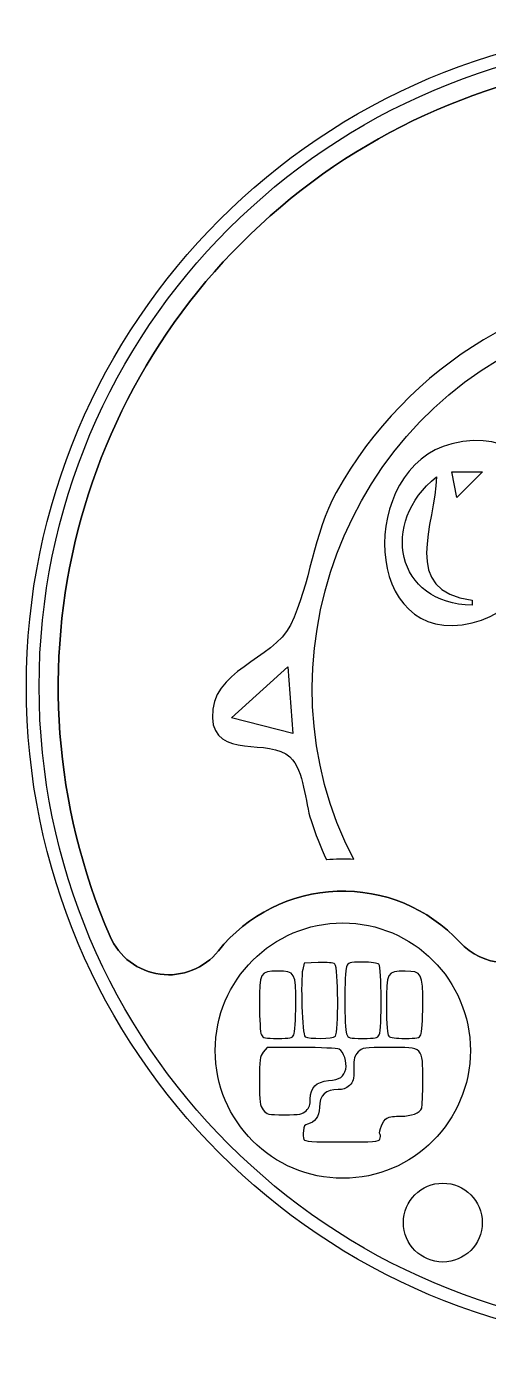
# Model space of a CAD drawing. Header units: millimetres. Extents: x -20.7 to 20.7, y -20.7 to 20.7.
# Drawn here: x -20.68 to -6.19, y -20.68 to 20.68 of the extents above; entities that cross this region are included whole.
import ezdxf

# ---------------------------------------------------------------- set-up
doc = ezdxf.new("R2010")
doc.units = ezdxf.units.MM
doc.layers.get('0').update_dxf_attribs({"linetype": 'CONTINUOUS'})

msp = doc.modelspace()

# ---------------------------------------------------------------- linework, layer by layer
for p, q in [((-6.7, 2.709), (-6.7, 2.549)), ((-6.7, 2.709), (-6.7, 2.549)), ((-6.7, 2.709), (-6.7, 2.549)), ((-6.7, 2.709), (-6.7, 2.549)), ((-6.7, 2.709), (-6.7, 2.549)), ((-11.976, -8.666), (-12.019, -8.865)), ((-11.976, -8.666), (-12.019, -8.865)), ((-11.976, -8.666), (-12.019, -8.865)), ((-11.532, -8.649), (-11.976, -8.666)), ((-11.532, -8.649), (-11.976, -8.666)), ((-11.532, -8.649), (-11.976, -8.666)), ((-13.139, -11.312), (-13.257, -11.462)), ((-13.139, -11.312), (-13.257, -11.462)), ((-13.139, -11.312), (-13.257, -11.462)), ((-12.058, -11.312), (-13.139, -11.312)), ((-12.058, -11.312), (-13.139, -11.312)), ((-12.058, -11.312), (-13.139, -11.312))]:
    msp.add_line(p, q)
for points in [[(-7.091, -8.016, 0.393426), (-4.373, -8.219, -0.35083), (4.373, -8.219, 0.393426), (7.091, -8.016, -0.458612), (14.665, -8.285, 0.565024), (18.061, -7.83, 1.523453), (-18.061, -7.83, 0.565024), (-14.665, -8.285, -0.458612)], [(-7.091, -8.016, 0.458612), (-14.665, -8.285, -0.565024), (-18.061, -7.83, -1.523453), (18.061, -7.83, -0.565024), (14.665, -8.285, 0.458612), (7.091, -8.016, -0.393426), (4.373, -8.219, 0.35083), (-4.373, -8.219, -0.393426)], [(-7.091, -8.016, 0.458612), (-14.665, -8.285, -0.565024), (-18.061, -7.83, -1.523453), (18.061, -7.83, -0.565024), (14.665, -8.285, 0.458612), (7.091, -8.016, -0.393426), (4.373, -8.219, 0.35083), (-4.373, -8.219, -0.393426)], [(-7.091, -8.016, 0.458612), (-14.665, -8.285, -0.565024), (-18.061, -7.83, -1.523453), (18.061, -7.83, -0.565024), (14.665, -8.285, 0.458612), (7.091, -8.016, -0.393426), (4.373, -8.219, 0.35083), (-4.373, -8.219, -0.393426)], [(-7.091, -8.016, 0.458612), (-14.665, -8.285, -0.565024), (-18.061, -7.83, -1.523453), (18.061, -7.83, -0.565024), (14.665, -8.285, 0.458612), (7.091, -8.016, -0.393426), (4.373, -8.219, 0.35083), (-4.373, -8.219, -0.393426)]]:
    msp.add_lwpolyline(points, format="xyb", close=True)
for points in [[(-7.182, 5.923), (-7.342, 6.726), (-6.378, 6.726)], [(-7.182, 5.923), (-7.342, 6.726), (-6.378, 6.726)], [(-7.182, 5.923), (-7.342, 6.726), (-6.378, 6.726)], [(-7.182, 5.923), (-7.342, 6.726), (-6.378, 6.726)], [(-7.182, 5.923), (-7.342, 6.726), (-6.378, 6.726)], [(-12.324, -1.468), (-14.252, -0.986), (-12.484, 0.62)], [(-12.324, -1.468), (-14.252, -0.986), (-12.484, 0.62)], [(-12.324, -1.468), (-14.252, -0.986), (-12.484, 0.62)], [(-12.324, -1.468), (-14.252, -0.986), (-12.484, 0.62)], [(-12.324, -1.468), (-14.252, -0.986), (-12.484, 0.62)], [(-12.324, -1.468), (-14.252, -0.986), (-12.484, 0.62)], [(-12.324, -1.468), (-14.252, -0.986), (-12.484, 0.62)]]:
    msp.add_lwpolyline(points, close=True)
for centre, radius in [((0, 0), 20.685), ((0, 0), 20.685), ((0, 0), 20.285), ((0, 0), 20.285), ((0, 0), 20.285), ((0, 0), 20.285), ((0, 0), 20.285), ((-10.762, -11.41), 4), ((-10.762, -11.41), 4), ((-10.762, -11.41), 4), ((-10.762, -11.41), 4), ((-10.762, -11.41), 4), ((-7.625, -16.8), 1.236), ((-7.625, -16.8), 1.236), ((-7.625, -16.8), 1.236), ((-7.625, -16.8), 1.236), ((-7.625, -16.8), 1.236)]:
    msp.add_circle(centre, radius)
msp.add_arc((-10.762, -11.41), 6, 86.7162, 94.9274)
msp.add_arc((-10.762, -11.41), 6, 86.7162, 94.9274)
msp.add_arc((-10.762, -11.41), 6, 86.7162, 94.9274)
msp.add_arc((-10.762, -11.41), 6, 86.7162, 94.9274)
msp.add_arc((-10.762, -11.41), 6, 86.7162, 94.9274)
msp.add_arc((-10.762, -11.41), 6, 86.7162, 94.9274)
msp.add_arc((-10.762, -11.41), 6, 86.7162, 94.9274)
for points in [[(0.049, 12.672), (-4.526, 12.659), (-8.756, 10.061), (-10.968, 6.084)], [(0.049, 12.672), (-4.526, 12.659), (-8.756, 10.061), (-10.968, 6.084)], [(0.049, 12.672), (-4.526, 12.659), (-8.756, 10.061), (-10.968, 6.084)], [(0.049, 12.672), (-4.526, 12.659), (-8.756, 10.061), (-10.968, 6.084)], [(0.049, 12.672), (-4.526, 12.659), (-8.756, 10.061), (-10.968, 6.084)], [(0.049, 12.672), (-4.526, 12.659), (-8.756, 10.061), (-10.968, 6.084)], [(0.049, 12.672), (-4.526, 12.659), (-8.756, 10.061), (-10.968, 6.084)], [(-10.419, -5.42), (-13.601, 0.659), (-10.74, 8.534), (-4.129, 11.095)], [(-10.419, -5.42), (-13.601, 0.659), (-10.74, 8.534), (-4.129, 11.095)], [(-10.419, -5.42), (-13.601, 0.659), (-10.74, 8.534), (-4.129, 11.095)], [(-10.419, -5.42), (-13.601, 0.659), (-10.74, 8.534), (-4.129, 11.095)], [(-10.419, -5.42), (-13.601, 0.659), (-10.74, 8.534), (-4.129, 11.095)], [(-10.419, -5.42), (-13.601, 0.659), (-10.74, 8.534), (-4.129, 11.095)], [(-10.419, -5.42), (-13.601, 0.659), (-10.74, 8.534), (-4.129, 11.095)], [(-7.342, 7.605), (-10.3, 6.886), (-10.198, 1.164), (-6.7, 1.991)], [(-7.342, 7.605), (-10.3, 6.886), (-10.198, 1.164), (-6.7, 1.991)], [(-7.342, 7.605), (-10.3, 6.886), (-10.198, 1.164), (-6.7, 1.991)], [(-7.342, 7.605), (-10.3, 6.886), (-10.198, 1.164), (-6.7, 1.991)], [(-7.342, 7.605), (-10.3, 6.886), (-10.198, 1.164), (-6.7, 1.991)], [(-6.7, 1.991), (-3.513, 2.745), (-3.509, 8.537), (-7.342, 7.605)], [(-6.7, 1.991), (-3.513, 2.745), (-3.509, 8.537), (-7.342, 7.605)], [(-6.7, 1.991), (-3.513, 2.745), (-3.509, 8.537), (-7.342, 7.605)], [(-6.7, 1.991), (-3.513, 2.745), (-3.509, 8.537), (-7.342, 7.605)], [(-6.7, 1.991), (-3.513, 2.745), (-3.509, 8.537), (-7.342, 7.605)], [(-6.7, 2.549), (-9.105, 2.57), (-9.615, 5.16), (-7.824, 6.566)], [(-6.7, 2.549), (-9.105, 2.57), (-9.615, 5.16), (-7.824, 6.566)], [(-6.7, 2.549), (-9.105, 2.57), (-9.615, 5.16), (-7.824, 6.566)], [(-6.7, 2.549), (-9.105, 2.57), (-9.615, 5.16), (-7.824, 6.566)], [(-6.7, 2.549), (-9.105, 2.57), (-9.615, 5.16), (-7.824, 6.566)], [(-7.824, 6.566), (-7.859, 5.105), (-8.988, 2.965), (-6.7, 2.709)], [(-7.824, 6.566), (-7.859, 5.105), (-8.988, 2.965), (-6.7, 2.709)], [(-7.824, 6.566), (-7.859, 5.105), (-8.988, 2.965), (-6.7, 2.709)], [(-7.824, 6.566), (-7.859, 5.105), (-8.988, 2.965), (-6.7, 2.709)], [(-7.824, 6.566), (-7.859, 5.105), (-8.988, 2.965), (-6.7, 2.709)], [(-10.968, 6.084), (-11.7, 4.766), (-11.765, 3.236), (-12.406, 1.923)], [(-10.968, 6.084), (-11.7, 4.766), (-11.765, 3.236), (-12.406, 1.923)], [(-10.968, 6.084), (-11.7, 4.766), (-11.765, 3.236), (-12.406, 1.923)], [(-10.968, 6.084), (-11.7, 4.766), (-11.765, 3.236), (-12.406, 1.923)], [(-10.968, 6.084), (-11.7, 4.766), (-11.765, 3.236), (-12.406, 1.923)], [(-10.968, 6.084), (-11.7, 4.766), (-11.765, 3.236), (-12.406, 1.923)], [(-10.968, 6.084), (-11.7, 4.766), (-11.765, 3.236), (-12.406, 1.923)], [(-12.406, 1.923), (-12.944, 0.82), (-14.923, 0.52), (-14.853, -0.979)], [(-12.406, 1.923), (-12.944, 0.82), (-14.923, 0.52), (-14.853, -0.979)], [(-12.406, 1.923), (-12.944, 0.82), (-14.923, 0.52), (-14.853, -0.979)], [(-12.406, 1.923), (-12.944, 0.82), (-14.923, 0.52), (-14.853, -0.979)], [(-12.406, 1.923), (-12.944, 0.82), (-14.923, 0.52), (-14.853, -0.979)], [(-12.406, 1.923), (-12.944, 0.82), (-14.923, 0.52), (-14.853, -0.979)], [(-12.406, 1.923), (-12.944, 0.82), (-14.923, 0.52), (-14.853, -0.979)], [(-14.853, -0.979), (-14.792, -2.284), (-13.05, -1.6), (-12.418, -2.208)], [(-14.853, -0.979), (-14.792, -2.284), (-13.05, -1.6), (-12.418, -2.208)], [(-14.853, -0.979), (-14.792, -2.284), (-13.05, -1.6), (-12.418, -2.208)], [(-14.853, -0.979), (-14.792, -2.284), (-13.05, -1.6), (-12.418, -2.208)], [(-14.853, -0.979), (-14.792, -2.284), (-13.05, -1.6), (-12.418, -2.208)], [(-14.853, -0.979), (-14.792, -2.284), (-13.05, -1.6), (-12.418, -2.208)], [(-14.853, -0.979), (-14.792, -2.284), (-13.05, -1.6), (-12.418, -2.208)], [(-12.418, -2.208), (-11.964, -2.645), (-11.949, -3.622), (-11.758, -4.2)], [(-12.418, -2.208), (-11.964, -2.645), (-11.949, -3.622), (-11.758, -4.2)], [(-12.418, -2.208), (-11.964, -2.645), (-11.949, -3.622), (-11.758, -4.2)], [(-12.418, -2.208), (-11.964, -2.645), (-11.949, -3.622), (-11.758, -4.2)], [(-12.418, -2.208), (-11.964, -2.645), (-11.949, -3.622), (-11.758, -4.2)], [(-12.418, -2.208), (-11.964, -2.645), (-11.949, -3.622), (-11.758, -4.2)], [(-12.418, -2.208), (-11.964, -2.645), (-11.949, -3.622), (-11.758, -4.2)], [(-11.758, -4.2), (-11.621, -4.615), (-11.461, -5.028), (-11.278, -5.432)], [(-11.758, -4.2), (-11.621, -4.615), (-11.461, -5.028), (-11.278, -5.432)], [(-11.758, -4.2), (-11.621, -4.615), (-11.461, -5.028), (-11.278, -5.432)], [(-11.758, -4.2), (-11.621, -4.615), (-11.461, -5.028), (-11.278, -5.432)], [(-11.758, -4.2), (-11.621, -4.615), (-11.461, -5.028), (-11.278, -5.432)], [(-11.758, -4.2), (-11.621, -4.615), (-11.461, -5.028), (-11.278, -5.432)], [(-11.758, -4.2), (-11.621, -4.615), (-11.461, -5.028), (-11.278, -5.432)], [(-11.008, -8.699), (-11.058, -8.658), (-11.253, -8.639), (-11.532, -8.649)], [(-11.008, -8.699), (-11.058, -8.658), (-11.253, -8.639), (-11.532, -8.649)], [(-11.008, -8.699), (-11.058, -8.658), (-11.253, -8.639), (-11.532, -8.649)], [(-10.144, -8.638), (-10.569, -8.638), (-10.592, -8.644), (-10.645, -8.784)], [(-10.144, -8.638), (-10.569, -8.638), (-10.592, -8.644), (-10.645, -8.784)], [(-10.144, -8.638), (-10.569, -8.638), (-10.592, -8.644), (-10.645, -8.784)], [(-9.63, -8.706), (-9.672, -8.665), (-9.873, -8.638), (-10.144, -8.638)], [(-9.63, -8.706), (-9.672, -8.665), (-9.873, -8.638), (-10.144, -8.638)], [(-9.63, -8.706), (-9.672, -8.665), (-9.873, -8.638), (-10.144, -8.638)], [(-12.806, -8.922), (-13.358, -8.922), (-13.375, -8.952), (-13.375, -9.954)], [(-12.806, -8.922), (-13.358, -8.922), (-13.375, -8.952), (-13.375, -9.954)], [(-12.806, -8.922), (-13.358, -8.922), (-13.375, -8.952), (-13.375, -9.954)], [(-12.237, -9.954), (-12.237, -8.952), (-12.253, -8.922), (-12.806, -8.922)], [(-12.237, -9.954), (-12.237, -8.952), (-12.253, -8.922), (-12.806, -8.922)], [(-12.237, -9.954), (-12.237, -8.952), (-12.253, -8.922), (-12.806, -8.922)], [(-12.019, -8.865), (-12.094, -9.208), (-12.032, -10.921), (-11.943, -10.977)], [(-12.019, -8.865), (-12.094, -9.208), (-12.032, -10.921), (-11.943, -10.977)], [(-12.019, -8.865), (-12.094, -9.208), (-12.032, -10.921), (-11.943, -10.977)], [(-10.996, -10.96), (-10.89, -10.853), (-10.901, -8.788), (-11.008, -8.699)], [(-10.996, -10.96), (-10.89, -10.853), (-10.901, -8.788), (-11.008, -8.699)], [(-10.996, -10.96), (-10.89, -10.853), (-10.901, -8.788), (-11.008, -8.699)], [(-10.645, -8.784), (-10.675, -8.864), (-10.7, -9.336), (-10.7, -9.833)], [(-10.645, -8.784), (-10.675, -8.864), (-10.7, -9.336), (-10.7, -9.833)], [(-10.645, -8.784), (-10.675, -8.864), (-10.7, -9.336), (-10.7, -9.833)], [(-9.621, -10.918), (-9.534, -10.756), (-9.543, -8.794), (-9.63, -8.706)], [(-9.621, -10.918), (-9.534, -10.756), (-9.543, -8.794), (-9.63, -8.706)], [(-9.621, -10.918), (-9.534, -10.756), (-9.543, -8.794), (-9.63, -8.706)], [(-8.809, -8.922), (-9.38, -8.922), (-9.391, -8.942), (-9.391, -9.995)], [(-8.809, -8.922), (-9.38, -8.922), (-9.391, -8.942), (-9.391, -9.995)], [(-8.809, -8.922), (-9.38, -8.922), (-9.391, -8.942), (-9.391, -9.995)], [(-8.253, -9.979), (-8.253, -8.973), (-8.28, -8.922), (-8.809, -8.922)], [(-8.253, -9.979), (-8.253, -8.973), (-8.28, -8.922), (-8.809, -8.922)], [(-8.253, -9.979), (-8.253, -8.973), (-8.28, -8.922), (-8.809, -8.922)], [(-10.7, -9.833), (-10.7, -10.33), (-10.675, -10.802), (-10.645, -10.882)], [(-10.7, -9.833), (-10.7, -10.33), (-10.675, -10.802), (-10.645, -10.882)], [(-10.7, -9.833), (-10.7, -10.33), (-10.675, -10.802), (-10.645, -10.882)], [(-13.375, -9.954), (-13.375, -10.434), (-13.349, -10.856), (-13.316, -10.918)], [(-13.375, -9.954), (-13.375, -10.434), (-13.349, -10.856), (-13.316, -10.918)], [(-13.375, -9.954), (-13.375, -10.434), (-13.349, -10.856), (-13.316, -10.918)], [(-12.295, -10.918), (-12.262, -10.856), (-12.237, -10.434), (-12.237, -9.954)], [(-12.295, -10.918), (-12.262, -10.856), (-12.237, -10.434), (-12.237, -9.954)], [(-12.295, -10.918), (-12.262, -10.856), (-12.237, -10.434), (-12.237, -9.954)], [(-9.391, -9.995), (-9.391, -10.616), (-9.37, -10.912), (-9.323, -10.96)], [(-9.391, -9.995), (-9.391, -10.616), (-9.37, -10.912), (-9.323, -10.96)], [(-9.391, -9.995), (-9.391, -10.616), (-9.37, -10.912), (-9.323, -10.96)], [(-8.312, -10.918), (-8.279, -10.856), (-8.253, -10.441), (-8.253, -9.979)], [(-8.312, -10.918), (-8.279, -10.856), (-8.253, -10.441), (-8.253, -9.979)], [(-8.312, -10.918), (-8.279, -10.856), (-8.253, -10.441), (-8.253, -9.979)], [(-13.316, -10.918), (-13.265, -11.012), (-13.194, -11.028), (-12.806, -11.028)], [(-13.316, -10.918), (-13.265, -11.012), (-13.194, -11.028), (-12.806, -11.028)], [(-13.316, -10.918), (-13.265, -11.012), (-13.194, -11.028), (-12.806, -11.028)], [(-12.806, -11.028), (-12.418, -11.028), (-12.346, -11.012), (-12.295, -10.918)], [(-12.806, -11.028), (-12.418, -11.028), (-12.346, -11.012), (-12.295, -10.918)], [(-12.806, -11.028), (-12.418, -11.028), (-12.346, -11.012), (-12.295, -10.918)], [(-11.943, -10.977), (-11.825, -11.052), (-11.075, -11.038), (-10.996, -10.96)], [(-11.943, -10.977), (-11.825, -11.052), (-11.075, -11.038), (-10.996, -10.96)], [(-11.943, -10.977), (-11.825, -11.052), (-11.075, -11.038), (-10.996, -10.96)], [(-10.645, -10.882), (-10.591, -11.022), (-10.57, -11.028), (-10.134, -11.028)], [(-10.645, -10.882), (-10.591, -11.022), (-10.57, -11.028), (-10.134, -11.028)], [(-10.645, -10.882), (-10.591, -11.022), (-10.57, -11.028), (-10.134, -11.028)], [(-10.134, -11.028), (-9.743, -11.028), (-9.672, -11.012), (-9.621, -10.918)], [(-10.134, -11.028), (-9.743, -11.028), (-9.672, -11.012), (-9.621, -10.918)], [(-10.134, -11.028), (-9.743, -11.028), (-9.672, -11.012), (-9.621, -10.918)], [(-9.323, -10.96), (-9.282, -11.001), (-9.081, -11.028), (-8.813, -11.028)], [(-9.323, -10.96), (-9.282, -11.001), (-9.081, -11.028), (-8.813, -11.028)], [(-9.323, -10.96), (-9.282, -11.001), (-9.081, -11.028), (-8.813, -11.028)], [(-8.813, -11.028), (-8.434, -11.028), (-8.362, -11.012), (-8.312, -10.918)], [(-8.813, -11.028), (-8.434, -11.028), (-8.362, -11.012), (-8.312, -10.918)], [(-8.813, -11.028), (-8.434, -11.028), (-8.362, -11.012), (-8.312, -10.918)], [(-13.257, -11.462), (-13.363, -11.597), (-13.375, -11.69), (-13.375, -12.365)], [(-13.257, -11.462), (-13.363, -11.597), (-13.375, -11.69), (-13.375, -12.365)], [(-13.257, -11.462), (-13.363, -11.597), (-13.375, -11.69), (-13.375, -12.365)], [(-10.872, -11.369), (-10.931, -11.337), (-11.452, -11.312), (-12.058, -11.312)], [(-10.872, -11.369), (-10.931, -11.337), (-11.452, -11.312), (-12.058, -11.312)], [(-10.872, -11.369), (-10.931, -11.337), (-11.452, -11.312), (-12.058, -11.312)], [(-10.67, -11.99), (-10.624, -11.781), (-10.734, -11.442), (-10.872, -11.369)], [(-10.67, -11.99), (-10.624, -11.781), (-10.734, -11.442), (-10.872, -11.369)], [(-10.67, -11.99), (-10.624, -11.781), (-10.734, -11.442), (-10.872, -11.369)], [(-10.276, -11.452), (-10.397, -11.573), (-10.416, -11.643), (-10.416, -11.983)], [(-10.276, -11.452), (-10.397, -11.573), (-10.416, -11.643), (-10.416, -11.983)], [(-10.276, -11.452), (-10.397, -11.573), (-10.416, -11.643), (-10.416, -11.983)], [(-9.318, -11.312), (-10.111, -11.312), (-10.141, -11.317), (-10.276, -11.452)], [(-9.318, -11.312), (-10.111, -11.312), (-10.141, -11.317), (-10.276, -11.452)], [(-9.318, -11.312), (-10.111, -11.312), (-10.141, -11.317), (-10.276, -11.452)], [(-8.253, -12.35), (-8.253, -11.284), (-8.224, -11.312), (-9.318, -11.312)], [(-8.253, -12.35), (-8.253, -11.284), (-8.224, -11.312), (-9.318, -11.312)], [(-8.253, -12.35), (-8.253, -11.284), (-8.224, -11.312), (-9.318, -11.312)], [(-11.209, -12.351), (-10.859, -12.319), (-10.723, -12.228), (-10.67, -11.99)], [(-11.209, -12.351), (-10.859, -12.319), (-10.723, -12.228), (-10.67, -11.99)], [(-11.209, -12.351), (-10.859, -12.319), (-10.723, -12.228), (-10.67, -11.99)], [(-10.416, -11.983), (-10.416, -12.326), (-10.433, -12.39), (-10.557, -12.507)], [(-10.416, -11.983), (-10.416, -12.326), (-10.433, -12.39), (-10.557, -12.507)], [(-10.416, -11.983), (-10.416, -12.326), (-10.433, -12.39), (-10.557, -12.507)], [(-13.375, -12.365), (-13.375, -13.041), (-13.363, -13.133), (-13.257, -13.268)], [(-13.375, -12.365), (-13.375, -13.041), (-13.363, -13.133), (-13.257, -13.268)], [(-13.375, -12.365), (-13.375, -13.041), (-13.363, -13.133), (-13.257, -13.268)], [(-11.781, -12.927), (-11.781, -12.564), (-11.605, -12.387), (-11.209, -12.351)], [(-11.781, -12.927), (-11.781, -12.564), (-11.605, -12.387), (-11.209, -12.351)], [(-11.781, -12.927), (-11.781, -12.564), (-11.605, -12.387), (-11.209, -12.351)], [(-8.288, -13.216), (-8.269, -13.166), (-8.253, -12.776), (-8.253, -12.35)], [(-8.288, -13.216), (-8.269, -13.166), (-8.253, -12.776), (-8.253, -12.35)], [(-8.288, -13.216), (-8.269, -13.166), (-8.253, -12.776), (-8.253, -12.35)], [(-10.905, -12.632), (-11.296, -12.617), (-11.492, -12.804), (-11.495, -13.195)], [(-10.905, -12.632), (-11.296, -12.617), (-11.492, -12.804), (-11.495, -13.195)], [(-10.905, -12.632), (-11.296, -12.617), (-11.492, -12.804), (-11.495, -13.195)], [(-10.557, -12.507), (-10.657, -12.6), (-10.76, -12.637), (-10.905, -12.632)], [(-10.557, -12.507), (-10.657, -12.6), (-10.76, -12.637), (-10.905, -12.632)], [(-10.557, -12.507), (-10.657, -12.6), (-10.76, -12.637), (-10.905, -12.632)], [(-11.913, -13.294), (-11.815, -13.202), (-11.781, -13.108), (-11.781, -12.927)], [(-11.913, -13.294), (-11.815, -13.202), (-11.781, -13.108), (-11.781, -12.927)], [(-11.913, -13.294), (-11.815, -13.202), (-11.781, -13.108), (-11.781, -12.927)], [(-11.495, -13.195), (-11.497, -13.473), (-11.639, -13.671), (-11.867, -13.711)], [(-11.495, -13.195), (-11.497, -13.473), (-11.639, -13.671), (-11.867, -13.711)], [(-11.495, -13.195), (-11.497, -13.473), (-11.639, -13.671), (-11.867, -13.711)], [(-8.943, -13.463), (-8.608, -13.466), (-8.346, -13.367), (-8.288, -13.216)], [(-8.943, -13.463), (-8.608, -13.466), (-8.346, -13.367), (-8.288, -13.216)], [(-8.943, -13.463), (-8.608, -13.466), (-8.346, -13.367), (-8.288, -13.216)], [(-13.257, -13.268), (-13.144, -13.411), (-13.115, -13.418), (-12.592, -13.418)], [(-13.257, -13.268), (-13.144, -13.411), (-13.115, -13.418), (-12.592, -13.418)], [(-13.257, -13.268), (-13.144, -13.411), (-13.115, -13.418), (-12.592, -13.418)], [(-12.592, -13.418), (-12.108, -13.418), (-12.029, -13.404), (-11.913, -13.294)], [(-12.592, -13.418), (-12.108, -13.418), (-12.029, -13.404), (-11.913, -13.294)], [(-12.592, -13.418), (-12.108, -13.418), (-12.029, -13.404), (-11.913, -13.294)], [(-9.594, -14.038), (-9.651, -13.945), (-9.501, -13.59), (-9.377, -13.524)], [(-9.594, -14.038), (-9.651, -13.945), (-9.501, -13.59), (-9.377, -13.524)], [(-9.594, -14.038), (-9.651, -13.945), (-9.501, -13.59), (-9.377, -13.524)], [(-9.377, -13.524), (-9.311, -13.489), (-9.116, -13.461), (-8.943, -13.463)], [(-9.377, -13.524), (-9.311, -13.489), (-9.116, -13.461), (-8.943, -13.463)], [(-9.377, -13.524), (-9.311, -13.489), (-9.116, -13.461), (-8.943, -13.463)], [(-11.999, -13.922), (-12.009, -14.026), (-12.003, -14.148), (-11.986, -14.192)], [(-11.999, -13.922), (-12.009, -14.026), (-12.003, -14.148), (-11.986, -14.192)], [(-11.999, -13.922), (-12.009, -14.026), (-12.003, -14.148), (-11.986, -14.192)], [(-11.867, -13.711), (-11.949, -13.726), (-11.986, -13.785), (-11.999, -13.922)], [(-11.867, -13.711), (-11.949, -13.726), (-11.986, -13.785), (-11.999, -13.922)], [(-11.867, -13.711), (-11.949, -13.726), (-11.986, -13.785), (-11.999, -13.922)], [(-9.596, -14.181), (-9.577, -14.131), (-9.576, -14.067), (-9.594, -14.038)], [(-9.596, -14.181), (-9.577, -14.131), (-9.576, -14.067), (-9.594, -14.038)], [(-9.596, -14.181), (-9.577, -14.131), (-9.576, -14.067), (-9.594, -14.038)], [(-11.986, -14.192), (-11.961, -14.257), (-11.739, -14.272), (-10.793, -14.272)], [(-11.986, -14.192), (-11.961, -14.257), (-11.739, -14.272), (-10.793, -14.272)], [(-11.986, -14.192), (-11.961, -14.257), (-11.739, -14.272), (-10.793, -14.272)], [(-10.793, -14.272), (-9.783, -14.272), (-9.626, -14.26), (-9.596, -14.181)], [(-10.793, -14.272), (-9.783, -14.272), (-9.626, -14.26), (-9.596, -14.181)], [(-10.793, -14.272), (-9.783, -14.272), (-9.626, -14.26), (-9.596, -14.181)]]:
    msp.add_open_spline(points, degree=3)

doc.saveas('drawing.dxf')
